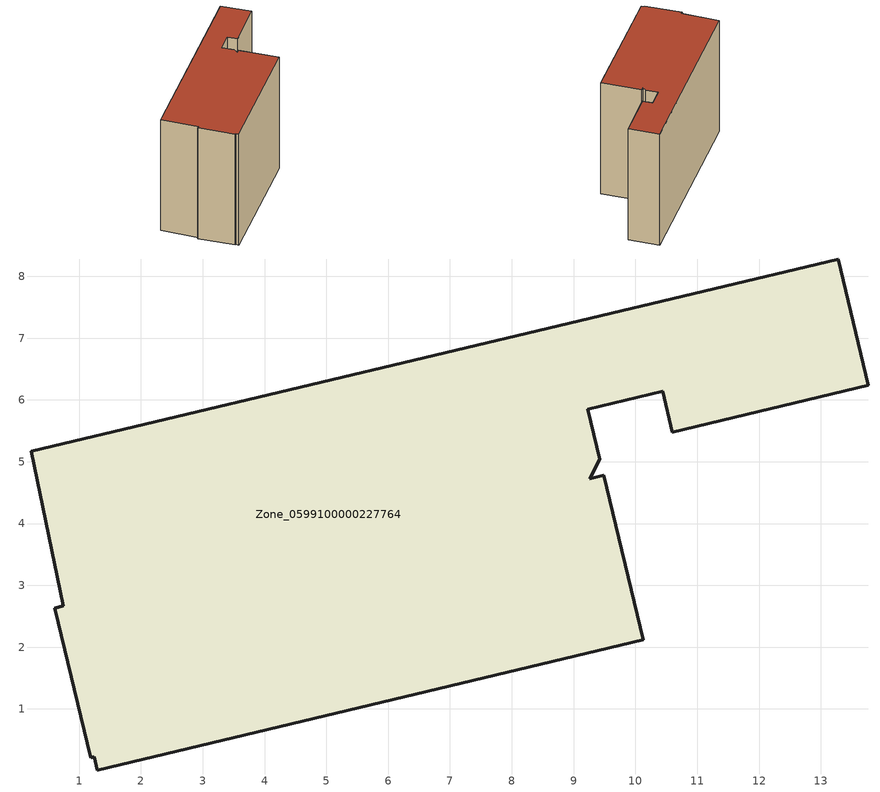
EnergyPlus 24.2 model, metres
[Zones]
Zone_0599100000227764
 floor ground (C_G): 10.44,6.14 9.23,5.85 9.43,5.04 9.26,4.72 9.49,4.78 10.13,2.12 1.29,0.01 1.25,0.23 1.19,0.21 0.6,2.63 0.74,2.67 0.22,5.17 13.28,8.28 13.77,6.24 10.6,5.48 z0
 wall outside (C_F): 9.23,5.85 10.44,6.14 10.6,5.48 13.77,6.24 13.28,8.28 0.22,5.17 0.74,2.67 0.6,2.63 1.19,0.21 1.25,0.23 1.29,0.01 10.13,2.12 9.49,4.78 9.26,4.72 9.43,5.04 9.23,5.85 z0:8.56
 roof outside (C_R): 1.25,0.23 1.29,0.01 10.13,2.12 9.49,4.78 9.26,4.72 9.43,5.04 9.23,5.85 10.44,6.14 10.6,5.48 13.77,6.24 13.28,8.28 0.22,5.17 0.74,2.67 0.6,2.63 1.19,0.21 z8.56
[BUILDING]
Pand.0599100000227764: North Axis=0; Terrain=City; Loads Convergence Tolerance Value=0.04; Temperature Convergence Tolerance Value=0.4; Solar Distribution=FullExterior; Maximum Number of Warmup Days=25; Minimum Number of Warmup Days=1
[Site:Location]
Rotterdam.The.Hague.AP_ZH_NLD Design_Conditions: Latitude=51.96; Longitude=4.45; Time Zone=1; Elevation=-4.5
[SITE:GROUNDTEMPERATURE:BUILDINGSURFACE]
18, 18, 18, 18, 18, 18, 18, 18, 18, 18, 18, 18
[MATERIAL] Thermal Absorptance=0.9; Solar Absorptance=0.7; Visible Absorptance=0.7
Name | Roughness | Thickness | Conductivity | Density | Specific Heat
G.TI.1975-1991 | MediumSmooth | 0.15 | 0.288461 | 540 | 1210
F.TI.1975-1991 | Rough | 0.3 | 0.230769 | 1920 | 840
R.TI.1975-1991 | MediumRough | 0.2 | 0.153846 | 1500 | 1000
[CONSTRUCTION]
C_G: G.TI.1975-1991
C_F: F.TI.1975-1991
C_R: R.TI.1975-1991
[ZONE]
Zone_0599100000227764: Type=1; Multiplier=1; Ceiling Height=Autocalculate; Volume=Autocalculate; Floor Area=autocalculate; Part of Total Floor Area=Yes
[ZONEINFILTRATION:DESIGNFLOWRATE]
Infil_Zone_0599100000227764: Zone or ZoneList or Space or SpaceList=Zone_0599100000227764; Schedule=AlwaysOn; Design Flow Rate Calculation Method=Flow/Area; Flow Rate per Floor Area=0.003; Constant Term Coefficient=1; Temperature Term Coefficient=0; Velocity Term Coefficient=0; Velocity Squared Term Coefficient=0
[HVACTEMPLATE:ZONE:IDEALLOADSAIRSYSTEM]
Zone_0599100000227764: Maximum Heating Supply Air Temperature=50; Minimum Cooling Supply Air Temperature=13; Maximum Heating Supply Air Humidity Ratio=0.0156; Minimum Cooling Supply Air Humidity Ratio=0.0077; Heating Limit=NoLimit; Cooling Limit=NoLimit; Dehumidification Control Type=ConstantSensibleHeatRatio; Cooling Sensible Heat Ratio=0.7; Dehumidification Setpoint=60; Humidification Control Type=None; Humidification Setpoint=30; Outdoor Air Method=None; Outdoor Air Flow Rate per Person=0.00944; Outdoor Air Flow Rate per Zone Floor Area=0; Outdoor Air Flow Rate per Zone=0; Demand Controlled Ventilation Type=None; Outdoor Air Economizer Type=NoEconomizer; Heat Recovery Type=None; Sensible Heat Recovery Effectiveness=0.7; Latent Heat Recovery Effectiveness=0.65
[ZONECONTROL:THERMOSTAT]
ThermostatControl_Zone_0599100000227764: Zone or ZoneList=Zone_0599100000227764; Control Type Schedule=DualSetpointControlType; Control 1=Thermostat_Zone_0599100000227764; Temperature Difference Between Cutout And Setpoint=0
[THERMOSTATSETPOINT:DUALSETPOINT]
Thermostat_Zone_0599100000227764: Heating Setpoint Temperature Schedule=HeatingSetpoint_Zone_0599100000227764; Cooling Setpoint Temperature Schedule=CoolingSetpoint_Zone_0599100000227764
[SCHEDULE:COMPACT]
HeatingSetpoint_Zone_0599100000227764: Through: 12/31, For: AllDays, Until: 24:00, 21
CoolingSetpoint_Zone_0599100000227764: Through: 12/31, For: AllDays, Until: 24:00, 24
DualSetpointControlType: Through: 12/31, For: AllDays, Until: 24:00, 4
AlwaysOn: Through: 12/31, For: AllDays, Until: 24:00, 1
